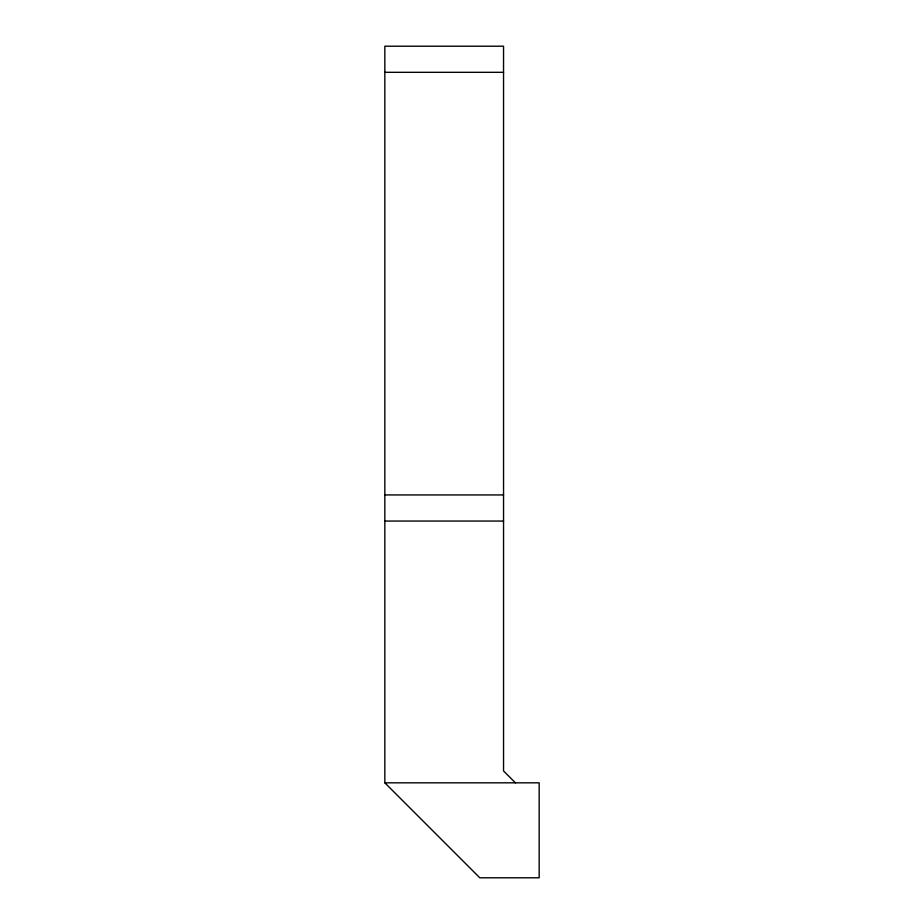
<?xml version="1.0" encoding="UTF-8"?>
<svg xmlns="http://www.w3.org/2000/svg" width="924" height="924" viewBox="0 0 924 924"><rect width="100%" height="100%" fill="white"/><g stroke="black" fill="none" stroke-linecap="round" stroke-linejoin="round"><path stroke-width="1.39" d="M384.834 72.315L503.545 72.315M384.834 494.941L503.545 494.941M384.834 521.055L503.545 521.055M384.834 782.824L539.166 782.824L539.166 877.8L479.81 877.8L384.834 782.824L384.834 46.2L503.545 46.2L503.545 770.951L515.419 782.824"/></g></svg>
